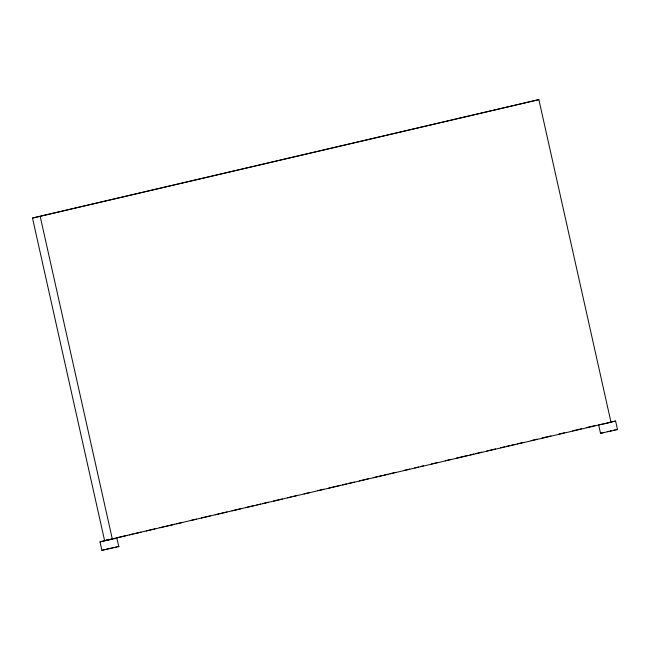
<?xml version="1.0" encoding="UTF-8"?>
<svg xmlns="http://www.w3.org/2000/svg" width="650" height="650" viewBox="0 0 650 650"><rect width="100%" height="100%" fill="white"/><g stroke="black" fill="none" stroke-linecap="round" stroke-linejoin="round"><path stroke-width="0.97" d="M116.789 538.086L118.869 546.585L101.904 550.363L100.011 541.872L106.697 540.199M116.976 538.094L100.011 541.872M101.904 550.363L104.691 549.608M602.517 424.133L598.642 424.84L600.535 433.331L617.5 429.552L615.599 421.062L104.617 540.686L32.5 218.067L538.883 99.629L611 422.248L603.184 423.995M600.535 433.331L603.314 432.575M32.5 218.067L538.883 99.629M105.601 540.451L110.541 539.297M118.438 537.436L127.327 535.356M129.301 534.893L133.25 533.967M135.224 533.496L141.148 532.106M146.088 530.952L154.968 528.864M159.908 527.702L163.857 526.776M165.831 526.313L168.797 525.622M170.771 525.159L174.72 524.233M176.694 523.77L182.618 522.372M190.515 520.52L196.438 519.131M201.378 517.969L210.267 515.889M215.199 514.727L219.148 513.801M221.122 513.337L227.053 511.948M231.985 510.786L240.874 508.706M245.814 507.544L254.694 505.456M256.669 504.993L260.618 504.067M262.592 503.604L268.523 502.214M273.455 501.052L282.344 498.973M287.284 497.811L291.233 496.884M293.207 496.421L296.164 495.723M304.062 493.87L309.993 492.481M317.891 490.628L323.814 489.239M328.754 488.077L340.6 485.298M342.574 484.835L346.523 483.909M348.498 483.446L354.421 482.048M359.361 480.894L368.249 478.806M373.181 477.644L377.13 476.718M379.104 476.255L382.07 475.564M384.044 475.101L387.993 474.175M389.967 473.712L395.891 472.314M403.788 470.462L409.719 469.073M414.651 467.919L418.6 466.984M420.574 466.521L423.54 465.831M431.438 463.978L437.361 462.589M445.258 460.728L451.189 459.339M456.121 458.185L467.968 455.398M469.95 454.935L473.899 454.009M475.873 453.546L481.796 452.156M486.728 450.994L495.617 448.914M500.557 447.753L504.506 446.826M506.48 446.363L509.446 445.664M511.42 445.201L515.369 444.275M517.343 443.812L523.266 442.423M531.164 440.57L537.087 439.181M542.027 438.019L550.916 435.931M558.813 434.078L564.736 432.689M572.634 430.836L581.523 428.748M586.454 427.594L595.343 425.506M106.511 549.177L107.9 548.852M607.23 431.657L608.701 431.324M108.599 548.689L110.809 548.194M108.907 539.703L110.362 539.386M610.163 430.999L611.617 430.682M111.532 548.031L112.986 547.714M610.391 422.053L615.599 421.062M613.624 430.251L615.314 429.91M114.993 547.292L116.683 546.942M616.574 429.666L617.5 429.552M117.942 546.699L118.869 546.585M40.251 216.661L112.369 539.281"/></g></svg>
